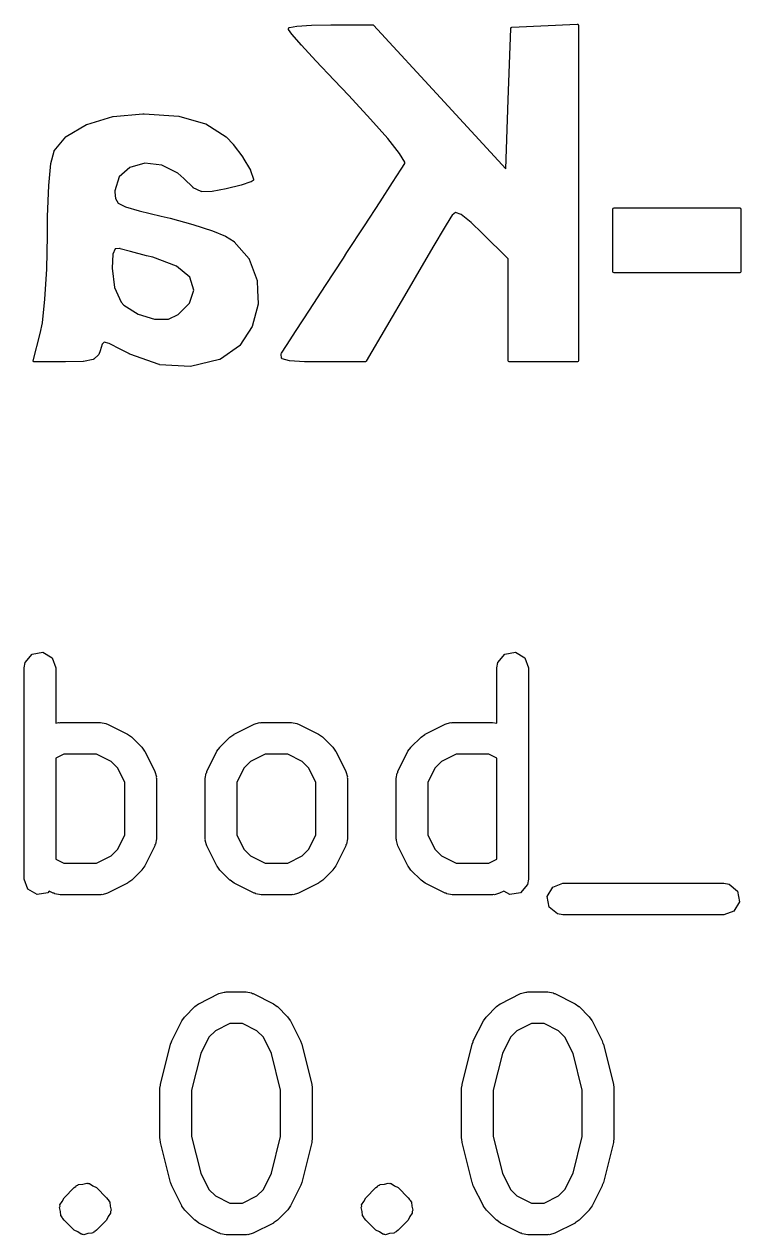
# Model space of a CAD drawing. Extents: x -3.12 to 3.12, y 0.23 to 7.74.
# Drawn here: x -0.1061 to 0.0275, y 3.4909 to 3.7166 of the extents above; entities that cross this region are included whole.
import ezdxf

# ---------------------------------------------------------------- set-up
doc = ezdxf.new("R2010")
doc.units = 0
doc.header["$MEASUREMENT"] = 0
doc.layers.add('BLACK', color=7, linetype='CONTINUOUS')

msp = doc.modelspace()

# ---------------------------------------------------------------- linework, layer by layer
at = {"layer": 'BLACK', "linetype": 'CONTINUOUS'}
for p, q in [((-0.05684, 3.71574), (-0.05681, 3.71579)), ((-0.05683, 3.71572), (-0.05684, 3.71574)), ((-0.05684, 3.7157), (-0.05683, 3.71572)), ((-0.05681, 3.71565), (-0.05684, 3.7157)), ((-0.05681, 3.71579), (-0.05679, 3.71585)), ((-0.05679, 3.71585), (-0.05671, 3.71593)), ((-0.05671, 3.71593), (-0.05666, 3.71595)), ((-0.05666, 3.71595), (-0.0566, 3.71599)), ((-0.0566, 3.71599), (-0.05525, 3.71625)), ((-0.05525, 3.71625), (-0.05523, 3.71625)), ((-0.05523, 3.71625), (-0.05522, 3.71625)), ((-0.05522, 3.71625), (-0.0525, 3.71643)), ((-0.0525, 3.71643), (-0.0525, 3.71643)), ((-0.0525, 3.71643), (-0.05249, 3.71643)), ((-0.05249, 3.71643), (-0.04888, 3.7165)), ((-0.04888, 3.7165), (-0.04888, 3.7165)), ((-0.04888, 3.7165), (-0.04887, 3.7165)), ((-0.04887, 3.7165), (-0.04111, 3.7165)), ((-0.04111, 3.7165), (-0.0411, 3.7165)), ((-0.0411, 3.7165), (-0.0411, 3.7165)), ((-0.0411, 3.7165), (-0.04103, 3.71647)), ((-0.04103, 3.71647), (-0.04097, 3.71644)), ((-0.04097, 3.71644), (-0.04097, 3.71644)), ((-0.04097, 3.71644), (-0.04096, 3.71644)), ((-0.04096, 3.71644), (-0.02847, 3.70285)), ((-0.01582, 3.70248), (-0.01533, 3.71582)), ((-0.01533, 3.71582), (-0.01531, 3.71589)), ((-0.01531, 3.71589), (-0.01528, 3.71595)), ((-0.01528, 3.71595), (-0.01527, 3.71595)), ((-0.01527, 3.71596), (-0.01521, 3.71598)), ((-0.01527, 3.71595), (-0.01527, 3.71596)), ((-0.01521, 3.71598), (-0.01515, 3.71601)), ((-0.01515, 3.71601), (-0.00294, 3.71659)), ((-0.00294, 3.71659), (-0.00293, 3.71659)), ((-0.00293, 3.71659), (-0.00293, 3.71659)), ((-0.00293, 3.71659), (-0.00286, 3.71657)), ((-0.00286, 3.71657), (-0.0028, 3.71654)), ((-0.0028, 3.71654), (-0.0028, 3.71654)), ((-0.0028, 3.71654), (-0.00279, 3.71654)), ((-0.00279, 3.71654), (-0.00276, 3.71647)), ((-0.00276, 3.71647), (-0.00273, 3.71641)), ((-0.00273, 3.71641), (-0.00273, 3.7164)), ((-0.00273, 3.7164), (-0.00273, 3.7164)), ((-0.00273, 3.7164), (-0.00273, 3.6538)), ((-0.0568, 3.7156), (-0.05681, 3.71565)), ((-0.05616, 3.71473), (-0.0568, 3.7156)), ((-0.05615, 3.71473), (-0.05616, 3.71473)), ((-0.05615, 3.71472), (-0.05615, 3.71473)), ((-0.05437, 3.71269), (-0.05615, 3.71472)), ((-0.05168, 3.70975), (-0.05437, 3.71269)), ((-0.05437, 3.71269), (-0.05437, 3.71269)), ((-0.05437, 3.71269), (-0.05437, 3.71269)), ((-0.0483, 3.70615), (-0.05168, 3.70975)), ((-0.05168, 3.70975), (-0.05168, 3.70975)), ((-0.05168, 3.70975), (-0.05168, 3.70975)), ((-0.04556, 3.70327), (-0.0483, 3.70615)), ((-0.0483, 3.70615), (-0.0483, 3.70615)), ((-0.0483, 3.70615), (-0.0483, 3.70615)), ((-0.04148, 3.69891), (-0.04556, 3.70327)), ((-0.02847, 3.70285), (-0.02847, 3.70285)), ((-0.02847, 3.70285), (-0.01629, 3.68961)), ((-0.01629, 3.68961), (-0.01582, 3.70248)), ((-0.08948, 3.69937), (-0.08394, 3.6999)), ((-0.08394, 3.6999), (-0.08393, 3.6999)), ((-0.08393, 3.6999), (-0.08392, 3.6999)), ((-0.08392, 3.6999), (-0.08373, 3.6999)), ((-0.08373, 3.6999), (-0.08372, 3.6999)), ((-0.08372, 3.6999), (-0.08371, 3.6999)), ((-0.08371, 3.6999), (-0.07726, 3.69943)), ((-0.09823, 3.69567), (-0.09444, 3.69789)), ((-0.09444, 3.69789), (-0.09442, 3.69789)), ((-0.09442, 3.69789), (-0.0944, 3.6979)), ((-0.0944, 3.6979), (-0.08952, 3.69937)), ((-0.08952, 3.69937), (-0.0895, 3.69936)), ((-0.0895, 3.69936), (-0.08948, 3.69937)), ((-0.07726, 3.69943), (-0.07724, 3.69942)), ((-0.07724, 3.69942), (-0.07722, 3.69943)), ((-0.07722, 3.69943), (-0.07224, 3.69802)), ((-0.07224, 3.69802), (-0.07222, 3.698)), ((-0.07222, 3.698), (-0.07219, 3.698)), ((-0.07219, 3.698), (-0.0684, 3.69558)), ((-0.03827, 3.69525), (-0.04148, 3.69891)), ((-0.10047, 3.69299), (-0.09828, 3.69562)), ((-0.09828, 3.69562), (-0.09825, 3.69564)), ((-0.09825, 3.69564), (-0.09823, 3.69567)), ((-0.0684, 3.69558), (-0.06839, 3.69556)), ((-0.06839, 3.69556), (-0.06837, 3.69555)), ((-0.06837, 3.69555), (-0.06709, 3.6942)), ((-0.06709, 3.6942), (-0.06709, 3.69418)), ((-0.06709, 3.69418), (-0.06708, 3.69418)), ((-0.06708, 3.69418), (-0.0653, 3.69178)), ((-0.03608, 3.6925), (-0.03827, 3.69525)), ((-0.1011, 3.69062), (-0.10051, 3.69292)), ((-0.10051, 3.69292), (-0.10049, 3.69295)), ((-0.10049, 3.69295), (-0.10047, 3.69299)), ((-0.0653, 3.69178), (-0.0653, 3.69177)), ((-0.0653, 3.69177), (-0.06529, 3.69176)), ((-0.06529, 3.69176), (-0.06388, 3.68938)), ((-0.03509, 3.69087), (-0.03608, 3.6925)), ((-0.03507, 3.69062), (-0.03509, 3.69087)), ((-0.1015, 3.6865), (-0.1011, 3.69059)), ((-0.10109, 3.69061), (-0.1011, 3.69062)), ((-0.1011, 3.69059), (-0.10109, 3.69061)), ((-0.08638, 3.6899), (-0.08838, 3.68816)), ((-0.08356, 3.69065), (-0.08638, 3.6899)), ((-0.08042, 3.69033), (-0.08356, 3.69065)), ((-0.07741, 3.68883), (-0.08042, 3.69033)), ((-0.0763, 3.68783), (-0.07741, 3.68883)), ((-0.06388, 3.68938), (-0.06388, 3.68936)), ((-0.06388, 3.68936), (-0.06386, 3.68934)), ((-0.06386, 3.68934), (-0.06329, 3.68769)), ((-0.03738, 3.68705), (-0.03576, 3.68955)), ((-0.03576, 3.68955), (-0.03507, 3.69062)), ((-0.03576, 3.68955), (-0.03576, 3.68955)), ((-0.10171, 3.68074), (-0.1015, 3.68649)), ((-0.1015, 3.68649), (-0.1015, 3.6865)), ((-0.1015, 3.68649), (-0.1015, 3.68649)), ((-0.08838, 3.68816), (-0.08916, 3.68551)), ((-0.07459, 3.68614), (-0.0763, 3.68783)), ((-0.06561, 3.68659), (-0.0684, 3.68591)), ((-0.0656, 3.6866), (-0.06561, 3.68659)), ((-0.06559, 3.68659), (-0.0656, 3.6866)), ((-0.06379, 3.68719), (-0.06559, 3.68659)), ((-0.06377, 3.6872), (-0.06379, 3.68719)), ((-0.06374, 3.68721), (-0.06377, 3.6872)), ((-0.06337, 3.68746), (-0.06374, 3.68721)), ((-0.06334, 3.68751), (-0.06337, 3.68746)), ((-0.0633, 3.68754), (-0.06334, 3.68751)), ((-0.06328, 3.68759), (-0.0633, 3.68757)), ((-0.0633, 3.68757), (-0.0633, 3.68754)), ((-0.06329, 3.68769), (-0.06329, 3.68764)), ((-0.06329, 3.68764), (-0.06328, 3.68759)), ((-0.03972, 3.68345), (-0.03738, 3.68705)), ((-0.08916, 3.68551), (-0.08916, 3.6853)), ((-0.08916, 3.6853), (-0.08904, 3.68407)), ((-0.07456, 3.68613), (-0.07459, 3.68614)), ((-0.07454, 3.6861), (-0.07456, 3.68613)), ((-0.07309, 3.68537), (-0.07454, 3.6861)), ((-0.07304, 3.68537), (-0.07309, 3.68537)), ((-0.07299, 3.68535), (-0.07304, 3.68537)), ((-0.07104, 3.6854), (-0.07299, 3.68535)), ((-0.07102, 3.6854), (-0.07104, 3.6854)), ((-0.07101, 3.6854), (-0.07102, 3.6854)), ((-0.06841, 3.68591), (-0.07101, 3.6854)), ((-0.0684, 3.68591), (-0.06841, 3.68591)), ((-0.06841, 3.68591), (-0.06841, 3.68591)), ((-0.08904, 3.68407), (-0.08852, 3.68324)), ((-0.08852, 3.68324), (-0.08719, 3.68254)), ((-0.08719, 3.68254), (-0.08464, 3.68179)), ((-0.04261, 3.679), (-0.03972, 3.68345)), ((-0.03972, 3.68345), (-0.03972, 3.68345)), ((0.00371, 3.68213), (0.00377, 3.68226)), ((0.00371, 3.67041), (0.00371, 3.68213)), ((0.00377, 3.68226), (0.00391, 3.68232)), ((0.00391, 3.68232), (0.02734, 3.68232)), ((0.02734, 3.68232), (0.02748, 3.68226)), ((0.02748, 3.68226), (0.02754, 3.68213)), ((0.02754, 3.68213), (0.02754, 3.67041)), ((-0.10175, 3.67721), (-0.10171, 3.68073)), ((-0.10171, 3.68073), (-0.10171, 3.68074)), ((-0.10171, 3.68074), (-0.10171, 3.68074)), ((-0.08464, 3.68179), (-0.08052, 3.6808)), ((-0.08052, 3.6808), (-0.08052, 3.6808)), ((-0.08052, 3.6808), (-0.08052, 3.6808)), ((-0.08052, 3.6808), (-0.07888, 3.6804)), ((-0.07888, 3.6804), (-0.07887, 3.6804)), ((-0.07887, 3.6804), (-0.07887, 3.6804)), ((-0.07887, 3.6804), (-0.07461, 3.67924)), ((-0.02653, 3.68059), (-0.02775, 3.67856)), ((-0.02627, 3.68101), (-0.02653, 3.68059)), ((-0.02564, 3.68148), (-0.02627, 3.68101)), ((-0.02461, 3.68111), (-0.02564, 3.68148)), ((-0.02273, 3.67959), (-0.02461, 3.68111)), ((-0.02068, 3.67763), (-0.02273, 3.67959)), ((-0.07461, 3.67924), (-0.0746, 3.67923)), ((-0.0746, 3.67923), (-0.0746, 3.67923)), ((-0.0746, 3.67923), (-0.07095, 3.67806)), ((-0.07095, 3.67806), (-0.07094, 3.67806)), ((-0.07094, 3.67806), (-0.07094, 3.67806)), ((-0.07094, 3.67806), (-0.06855, 3.67709)), ((-0.04589, 3.67399), (-0.04261, 3.679)), ((-0.02775, 3.67856), (-0.02966, 3.67534)), ((-0.02775, 3.67856), (-0.02775, 3.67856)), ((-0.01582, 3.67284), (-0.02068, 3.67763)), ((-0.10187, 3.67091), (-0.10175, 3.67721)), ((-0.06855, 3.67709), (-0.06853, 3.67707)), ((-0.06853, 3.67707), (-0.06851, 3.67707)), ((-0.06851, 3.67707), (-0.06693, 3.67606)), ((-0.06693, 3.67606), (-0.06692, 3.67603)), ((-0.06692, 3.67603), (-0.06689, 3.67602)), ((-0.06689, 3.67602), (-0.06414, 3.67283)), ((-0.02966, 3.67534), (-0.03206, 3.67126)), ((-0.02966, 3.67534), (-0.02966, 3.67534)), ((-0.08953, 3.6737), (-0.08965, 3.67108)), ((-0.08913, 3.67471), (-0.08953, 3.6737)), ((-0.08827, 3.67476), (-0.08913, 3.67471)), ((-0.08819, 3.67474), (-0.08827, 3.67476)), ((-0.08819, 3.67473), (-0.08819, 3.67474)), ((-0.08819, 3.67474), (-0.08819, 3.67474)), ((-0.08622, 3.67419), (-0.08819, 3.67473)), ((-0.08622, 3.67419), (-0.08622, 3.6742)), ((-0.08622, 3.6742), (-0.08622, 3.67419)), ((-0.08329, 3.67342), (-0.08622, 3.67419)), ((-0.08209, 3.67312), (-0.08329, 3.67342)), ((-0.08329, 3.67342), (-0.08329, 3.67342)), ((-0.08329, 3.67342), (-0.08329, 3.67342)), ((-0.07769, 3.6715), (-0.08209, 3.67312)), ((-0.06414, 3.67283), (-0.06413, 3.6728)), ((-0.06413, 3.6728), (-0.0641, 3.67277)), ((-0.04989, 3.66785), (-0.04656, 3.67296)), ((-0.04656, 3.67296), (-0.04589, 3.67399)), ((-0.04656, 3.67296), (-0.04656, 3.67296)), ((-0.04589, 3.67399), (-0.04589, 3.67399)), ((-0.01582, 3.6538), (-0.01582, 3.67284)), ((-0.10219, 3.66533), (-0.10187, 3.67091)), ((-0.08965, 3.67108), (-0.08922, 3.66749)), ((-0.07517, 3.66939), (-0.07769, 3.6715)), ((-0.0641, 3.67277), (-0.06264, 3.6688)), ((-0.03206, 3.67126), (-0.03475, 3.66666)), ((-0.03206, 3.67126), (-0.03206, 3.67126)), ((-0.07443, 3.66699), (-0.07517, 3.66939)), ((-0.06264, 3.6688), (-0.06265, 3.66877)), ((-0.06265, 3.66877), (-0.06263, 3.66874)), ((-0.06263, 3.66874), (-0.06256, 3.667)), ((0.00377, 3.67027), (0.00371, 3.67041)), ((0.00391, 3.67021), (0.00377, 3.67027)), ((0.02734, 3.67021), (0.00391, 3.67021)), ((0.02748, 3.67027), (0.02734, 3.67021)), ((0.02754, 3.67041), (0.02748, 3.67027)), ((-0.08922, 3.66749), (-0.08797, 3.66475)), ((-0.07525, 3.66457), (-0.07443, 3.66699)), ((-0.06256, 3.667), (-0.06246, 3.66446)), ((-0.05288, 3.66326), (-0.04989, 3.66785)), ((-0.04989, 3.66785), (-0.04989, 3.66785)), ((-0.04989, 3.66785), (-0.04989, 3.66785)), ((-0.03475, 3.66666), (-0.04231, 3.65373)), ((-0.10268, 3.66093), (-0.10219, 3.66533)), ((-0.08797, 3.66475), (-0.08747, 3.66423)), ((-0.08747, 3.66423), (-0.08484, 3.66254)), ((-0.07739, 3.66246), (-0.07525, 3.66457)), ((-0.06246, 3.6644), (-0.06355, 3.66025)), ((-0.06246, 3.66446), (-0.06247, 3.66443)), ((-0.06247, 3.66443), (-0.06246, 3.6644)), ((-0.08484, 3.66254), (-0.08176, 3.66156)), ((-0.08176, 3.66156), (-0.07915, 3.6616)), ((-0.07915, 3.6616), (-0.07739, 3.66246)), ((-0.05536, 3.65945), (-0.05288, 3.66326)), ((-0.05288, 3.66326), (-0.05288, 3.66326)), ((-0.05288, 3.66326), (-0.05288, 3.66326)), ((-0.10308, 3.65894), (-0.10268, 3.66093)), ((-0.06357, 3.6602), (-0.06589, 3.65665)), ((-0.06356, 3.66023), (-0.06357, 3.6602)), ((-0.06355, 3.66025), (-0.06356, 3.66023)), ((-0.05714, 3.65668), (-0.05536, 3.65945)), ((-0.05536, 3.65945), (-0.05536, 3.65945)), ((-0.05536, 3.65945), (-0.05536, 3.65945)), ((-0.1044, 3.65385), (-0.10308, 3.65894)), ((-0.09118, 3.65729), (-0.09156, 3.6569)), ((-0.0902, 3.65705), (-0.09118, 3.65729)), ((-0.08805, 3.65596), (-0.0902, 3.65705)), ((-0.0922, 3.65493), (-0.09308, 3.65412)), ((-0.09218, 3.65497), (-0.0922, 3.65493)), ((-0.09215, 3.65501), (-0.09218, 3.65497)), ((-0.0919, 3.65569), (-0.09215, 3.65501)), ((-0.09189, 3.65571), (-0.0919, 3.6557)), ((-0.0919, 3.6557), (-0.0919, 3.65569)), ((-0.09156, 3.6569), (-0.09189, 3.65571)), ((-0.08642, 3.6551), (-0.08805, 3.65596)), ((-0.08641, 3.65509), (-0.08642, 3.6551)), ((-0.0864, 3.65508), (-0.08641, 3.65509)), ((-0.08089, 3.65312), (-0.0864, 3.65508)), ((-0.06594, 3.6566), (-0.06949, 3.65411)), ((-0.06592, 3.65663), (-0.06594, 3.6566)), ((-0.06589, 3.65665), (-0.06592, 3.65663)), ((-0.05817, 3.655), (-0.05815, 3.65506)), ((-0.05809, 3.65438), (-0.05817, 3.655)), ((-0.05815, 3.65506), (-0.05814, 3.65513)), ((-0.05814, 3.65513), (-0.05807, 3.65523)), ((-0.05807, 3.65524), (-0.05714, 3.65668)), ((-0.05807, 3.65523), (-0.05807, 3.65524)), ((-0.05807, 3.65524), (-0.05807, 3.65524)), ((-0.05714, 3.65668), (-0.05714, 3.65668)), ((-0.05714, 3.65668), (-0.05714, 3.65668)), ((-0.10439, 3.65383), (-0.1044, 3.65385)), ((-0.1044, 3.6538), (-0.10439, 3.65383)), ((-0.10438, 3.65376), (-0.1044, 3.6538)), ((-0.10438, 3.6537), (-0.10438, 3.65376)), ((-0.10436, 3.65369), (-0.10438, 3.6537)), ((-0.10434, 3.65367), (-0.10436, 3.65369)), ((-0.1043, 3.65365), (-0.10434, 3.65367)), ((-0.10426, 3.65361), (-0.1043, 3.65365)), ((-0.10423, 3.65362), (-0.10426, 3.65361)), ((-0.10421, 3.65361), (-0.10423, 3.65362)), ((-0.0984, 3.65361), (-0.10421, 3.65361)), ((-0.09839, 3.65361), (-0.0984, 3.65361)), ((-0.0984, 3.65361), (-0.0984, 3.65361)), ((-0.09507, 3.6537), (-0.09839, 3.65361)), ((-0.09506, 3.65371), (-0.09507, 3.6537)), ((-0.09504, 3.6537), (-0.09506, 3.65371)), ((-0.09318, 3.65408), (-0.09504, 3.6537)), ((-0.09313, 3.65411), (-0.09318, 3.65408)), ((-0.09308, 3.65412), (-0.09313, 3.65411)), ((-0.08086, 3.65312), (-0.08089, 3.65312)), ((-0.08083, 3.6531), (-0.08086, 3.65312)), ((-0.07509, 3.65275), (-0.08083, 3.6531)), ((-0.07506, 3.65276), (-0.07509, 3.65275)), ((-0.07503, 3.65275), (-0.07506, 3.65276)), ((-0.06965, 3.65404), (-0.07503, 3.65275)), ((-0.06964, 3.65405), (-0.06965, 3.65404)), ((-0.06962, 3.65405), (-0.06964, 3.65405)), ((-0.06952, 3.6541), (-0.06962, 3.65405)), ((-0.06951, 3.65411), (-0.06952, 3.6541)), ((-0.06949, 3.65411), (-0.06951, 3.65411)), ((-0.05807, 3.65435), (-0.05809, 3.65438)), ((-0.05807, 3.65431), (-0.05807, 3.65435)), ((-0.05803, 3.65429), (-0.05807, 3.65431)), ((-0.05801, 3.65425), (-0.05803, 3.65429)), ((-0.05798, 3.65424), (-0.05801, 3.65425)), ((-0.05795, 3.65422), (-0.05798, 3.65424)), ((-0.05663, 3.65384), (-0.05795, 3.65422)), ((-0.05661, 3.65384), (-0.05663, 3.65384)), ((-0.05659, 3.65383), (-0.05661, 3.65384)), ((-0.05378, 3.65365), (-0.05659, 3.65383)), ((-0.05377, 3.65365), (-0.05378, 3.65365)), ((-0.0506, 3.65362), (-0.05377, 3.65365)), ((-0.05377, 3.65365), (-0.05377, 3.65365)), ((-0.05059, 3.65362), (-0.0506, 3.65362)), ((-0.0506, 3.65362), (-0.0506, 3.65362)), ((-0.04248, 3.65364), (-0.05059, 3.65362)), ((-0.04246, 3.65365), (-0.04248, 3.65364)), ((-0.04243, 3.65364), (-0.04246, 3.65365)), ((-0.04239, 3.65367), (-0.04243, 3.65364)), ((-0.04234, 3.65369), (-0.04239, 3.65367)), ((-0.04233, 3.65372), (-0.04234, 3.65369)), ((-0.04231, 3.65373), (-0.04233, 3.65372)), ((-0.01576, 3.65367), (-0.01582, 3.6538)), ((-0.01562, 3.65361), (-0.01576, 3.65367)), ((-0.00293, 3.65361), (-0.01562, 3.65361)), ((-0.00279, 3.65367), (-0.00293, 3.65361)), ((-0.00273, 3.6538), (-0.00279, 3.65367)), ((-0.10589, 3.59757), (-0.10459, 3.59912)), ((-0.10459, 3.59912), (-0.1026, 3.59947)), ((-0.1026, 3.59947), (-0.10085, 3.59846)), ((-0.10085, 3.59846), (-0.10016, 3.59656)), ((-0.01777, 3.59757), (-0.01647, 3.59912)), ((-0.01647, 3.59912), (-0.01449, 3.59947)), ((-0.01449, 3.59947), (-0.01274, 3.59846)), ((-0.01274, 3.59846), (-0.01205, 3.59656)), ((-0.10607, 3.59656), (-0.10589, 3.59757)), ((-0.10607, 3.55719), (-0.10607, 3.59656)), ((-0.10016, 3.59656), (-0.10016, 3.58623)), ((-0.01795, 3.59656), (-0.01777, 3.59757)), ((-0.01795, 3.58625), (-0.01795, 3.59656)), ((-0.01205, 3.59656), (-0.01205, 3.55719)), ((-0.10016, 3.58623), (-0.0997, 3.58637)), ((-0.0997, 3.58637), (-0.09953, 3.58633)), ((-0.09953, 3.58633), (-0.09936, 3.58639)), ((-0.09936, 3.58639), (-0.09186, 3.58639)), ((-0.09186, 3.58639), (-0.09085, 3.58621)), ((-0.09085, 3.58621), (-0.09072, 3.5861)), ((-0.09072, 3.5861), (-0.09054, 3.58608)), ((-0.09054, 3.58608), (-0.08679, 3.5842)), ((-0.06694, 3.5842), (-0.06319, 3.58608)), ((-0.06319, 3.58608), (-0.0622, 3.58637)), ((-0.0622, 3.58637), (-0.06203, 3.58633)), ((-0.06203, 3.58633), (-0.06187, 3.58639)), ((-0.06187, 3.58639), (-0.05624, 3.58639)), ((-0.05624, 3.58639), (-0.05523, 3.58621)), ((-0.05523, 3.58621), (-0.0551, 3.5861)), ((-0.0551, 3.5861), (-0.05492, 3.58608)), ((-0.05492, 3.58608), (-0.05117, 3.5842)), ((-0.03132, 3.5842), (-0.02757, 3.58608)), ((-0.02757, 3.58608), (-0.02658, 3.58637)), ((-0.02658, 3.58637), (-0.02641, 3.58633)), ((-0.02641, 3.58633), (-0.02625, 3.58639)), ((-0.02625, 3.58639), (-0.01875, 3.58639)), ((-0.01875, 3.58639), (-0.01795, 3.58625)), ((-0.08679, 3.5842), (-0.08608, 3.58368)), ((-0.08608, 3.58368), (-0.08603, 3.58365)), ((-0.08603, 3.58365), (-0.08415, 3.58177)), ((-0.06958, 3.58177), (-0.0677, 3.58365)), ((-0.0677, 3.58365), (-0.06698, 3.58416)), ((-0.06698, 3.58416), (-0.06694, 3.5842)), ((-0.05117, 3.5842), (-0.05046, 3.58368)), ((-0.05046, 3.58368), (-0.05041, 3.58365)), ((-0.05041, 3.58365), (-0.04853, 3.58177)), ((-0.03396, 3.58177), (-0.03208, 3.58365)), ((-0.03208, 3.58365), (-0.03136, 3.58416)), ((-0.03136, 3.58416), (-0.03132, 3.5842)), ((-0.09867, 3.58048), (-0.10016, 3.57974)), ((-0.09256, 3.58048), (-0.09867, 3.58048)), ((-0.08986, 3.57913), (-0.09256, 3.58048)), ((-0.08415, 3.58177), (-0.08364, 3.58105)), ((-0.08364, 3.58105), (-0.0836, 3.58101)), ((-0.0836, 3.58101), (-0.08172, 3.57726)), ((-0.07201, 3.57726), (-0.07013, 3.58101)), ((-0.07013, 3.58101), (-0.06961, 3.58172)), ((-0.06961, 3.58172), (-0.06958, 3.58177)), ((-0.06117, 3.58048), (-0.06387, 3.57913)), ((-0.05694, 3.58048), (-0.06117, 3.58048)), ((-0.05424, 3.57913), (-0.05694, 3.58048)), ((-0.04853, 3.58177), (-0.04802, 3.58105)), ((-0.04802, 3.58105), (-0.04798, 3.58101)), ((-0.04798, 3.58101), (-0.0461, 3.57726)), ((-0.03639, 3.57726), (-0.03451, 3.58101)), ((-0.03451, 3.58101), (-0.03399, 3.58172)), ((-0.03399, 3.58172), (-0.03396, 3.58177)), ((-0.02555, 3.58048), (-0.02825, 3.57913)), ((-0.01944, 3.58048), (-0.02555, 3.58048)), ((-0.01795, 3.57974), (-0.01944, 3.58048)), ((-0.10016, 3.57974), (-0.10016, 3.56089)), ((-0.08867, 3.57794), (-0.08986, 3.57913)), ((-0.06387, 3.57913), (-0.06506, 3.57794)), ((-0.05305, 3.57794), (-0.05424, 3.57913)), ((-0.02825, 3.57913), (-0.02944, 3.57794)), ((-0.01795, 3.56089), (-0.01795, 3.57974)), ((-0.08732, 3.57524), (-0.08867, 3.57794)), ((-0.08172, 3.57726), (-0.08143, 3.57627)), ((-0.08143, 3.57627), (-0.08147, 3.5761)), ((-0.08147, 3.5761), (-0.08141, 3.57594)), ((-0.08141, 3.57594), (-0.08141, 3.56469)), ((-0.07232, 3.57594), (-0.07214, 3.57695)), ((-0.07232, 3.56469), (-0.07232, 3.57594)), ((-0.07214, 3.57695), (-0.07203, 3.57708)), ((-0.07203, 3.57708), (-0.07201, 3.57726)), ((-0.06506, 3.57794), (-0.06641, 3.57524)), ((-0.0517, 3.57524), (-0.05305, 3.57794)), ((-0.0461, 3.57726), (-0.04581, 3.57627)), ((-0.04581, 3.57627), (-0.04585, 3.5761)), ((-0.04585, 3.5761), (-0.04579, 3.57594)), ((-0.04579, 3.57594), (-0.04579, 3.56469)), ((-0.0367, 3.57594), (-0.03652, 3.57695)), ((-0.0367, 3.56469), (-0.0367, 3.57594)), ((-0.03652, 3.57695), (-0.03641, 3.57708)), ((-0.03641, 3.57708), (-0.03639, 3.57726)), ((-0.02944, 3.57794), (-0.03079, 3.57524)), ((-0.08732, 3.56539), (-0.08732, 3.57524)), ((-0.06641, 3.57524), (-0.06641, 3.56539)), ((-0.0517, 3.56539), (-0.0517, 3.57524)), ((-0.03079, 3.57524), (-0.03079, 3.56539)), ((-0.08867, 3.56269), (-0.08732, 3.56539)), ((-0.08141, 3.56469), (-0.08159, 3.56368)), ((-0.07226, 3.56452), (-0.07232, 3.56469)), ((-0.0723, 3.56435), (-0.07226, 3.56452)), ((-0.06641, 3.56539), (-0.06506, 3.56269)), ((-0.05305, 3.56269), (-0.0517, 3.56539)), ((-0.04579, 3.56469), (-0.04597, 3.56368)), ((-0.03664, 3.56452), (-0.0367, 3.56469)), ((-0.03668, 3.56435), (-0.03664, 3.56452)), ((-0.03079, 3.56539), (-0.02944, 3.56269)), ((-0.08986, 3.56149), (-0.08867, 3.56269)), ((-0.08172, 3.56337), (-0.0836, 3.55962)), ((-0.0817, 3.56354), (-0.08172, 3.56337)), ((-0.08159, 3.56368), (-0.0817, 3.56354)), ((-0.07201, 3.56337), (-0.0723, 3.56435)), ((-0.07013, 3.55962), (-0.07201, 3.56337)), ((-0.06506, 3.56269), (-0.06387, 3.56149)), ((-0.05424, 3.56149), (-0.05305, 3.56269)), ((-0.0461, 3.56337), (-0.04798, 3.55962)), ((-0.04608, 3.56354), (-0.0461, 3.56337)), ((-0.04597, 3.56368), (-0.04608, 3.56354)), ((-0.03639, 3.56337), (-0.03668, 3.56435)), ((-0.03451, 3.55962), (-0.03639, 3.56337)), ((-0.02944, 3.56269), (-0.02825, 3.56149)), ((-0.10016, 3.56089), (-0.09867, 3.56014)), ((-0.09867, 3.56014), (-0.09256, 3.56014)), ((-0.09256, 3.56014), (-0.08986, 3.56149)), ((-0.06387, 3.56149), (-0.06117, 3.56014)), ((-0.06117, 3.56014), (-0.05694, 3.56014)), ((-0.05694, 3.56014), (-0.05424, 3.56149)), ((-0.02825, 3.56149), (-0.02555, 3.56014)), ((-0.02555, 3.56014), (-0.01944, 3.56014)), ((-0.01944, 3.56014), (-0.01795, 3.56089)), ((-0.08415, 3.55885), (-0.08603, 3.55698)), ((-0.08412, 3.55891), (-0.08415, 3.55885)), ((-0.0836, 3.55962), (-0.08412, 3.55891)), ((-0.07009, 3.55957), (-0.07013, 3.55962)), ((-0.06958, 3.55885), (-0.07009, 3.55957)), ((-0.0677, 3.55698), (-0.06958, 3.55885)), ((-0.04853, 3.55885), (-0.05041, 3.55698)), ((-0.0485, 3.55891), (-0.04853, 3.55885)), ((-0.04798, 3.55962), (-0.0485, 3.55891)), ((-0.03447, 3.55957), (-0.03451, 3.55962)), ((-0.03396, 3.55885), (-0.03447, 3.55957)), ((-0.03208, 3.55698), (-0.03396, 3.55885)), ((-0.10537, 3.55529), (-0.10607, 3.55719)), ((-0.08679, 3.55642), (-0.09054, 3.55455)), ((-0.08675, 3.55647), (-0.08679, 3.55642)), ((-0.08603, 3.55698), (-0.08675, 3.55647)), ((-0.06765, 3.55695), (-0.0677, 3.55698)), ((-0.06694, 3.55642), (-0.06765, 3.55695)), ((-0.06319, 3.55455), (-0.06694, 3.55642)), ((-0.05117, 3.55642), (-0.05492, 3.55455)), ((-0.05113, 3.55647), (-0.05117, 3.55642)), ((-0.05041, 3.55698), (-0.05113, 3.55647)), ((-0.03203, 3.55695), (-0.03208, 3.55698)), ((-0.03132, 3.55642), (-0.03203, 3.55695)), ((-0.02757, 3.55455), (-0.03132, 3.55642)), ((-0.01222, 3.55618), (-0.01352, 3.55463)), ((-0.01205, 3.55719), (-0.01222, 3.55618)), ((-0.00853, 3.55395), (-0.00752, 3.5557)), ((-0.00752, 3.5557), (-0.00562, 3.55639)), ((-0.00562, 3.55639), (0.02437, 3.55639)), ((0.02437, 3.55639), (0.02538, 3.55621)), ((0.02538, 3.55621), (0.02693, 3.55492)), ((-0.10362, 3.55428), (-0.10537, 3.55529)), ((-0.10164, 3.55463), (-0.10362, 3.55428)), ((-0.1014, 3.55491), (-0.10164, 3.55463)), ((-0.10068, 3.55455), (-0.1014, 3.55491)), ((-0.10051, 3.55453), (-0.10068, 3.55455)), ((-0.10037, 3.55442), (-0.10051, 3.55453)), ((-0.09936, 3.55424), (-0.10037, 3.55442)), ((-0.09186, 3.55424), (-0.09936, 3.55424)), ((-0.0917, 3.5543), (-0.09186, 3.55424)), ((-0.09153, 3.55426), (-0.0917, 3.5543)), ((-0.09054, 3.55455), (-0.09153, 3.55426)), ((-0.06301, 3.55453), (-0.06319, 3.55455)), ((-0.06288, 3.55442), (-0.06301, 3.55453)), ((-0.06187, 3.55424), (-0.06288, 3.55442)), ((-0.05624, 3.55424), (-0.06187, 3.55424)), ((-0.05608, 3.5543), (-0.05624, 3.55424)), ((-0.05591, 3.55426), (-0.05608, 3.5543)), ((-0.05492, 3.55455), (-0.05591, 3.55426)), ((-0.02739, 3.55453), (-0.02757, 3.55455)), ((-0.02726, 3.55442), (-0.02739, 3.55453)), ((-0.02625, 3.55424), (-0.02726, 3.55442)), ((-0.01875, 3.55424), (-0.02625, 3.55424)), ((-0.01858, 3.5543), (-0.01875, 3.55424)), ((-0.01841, 3.55426), (-0.01858, 3.5543)), ((-0.01743, 3.55455), (-0.01841, 3.55426)), ((-0.01665, 3.55494), (-0.01743, 3.55455)), ((-0.01551, 3.55428), (-0.01665, 3.55494)), ((-0.01352, 3.55463), (-0.01551, 3.55428)), ((-0.00818, 3.55196), (-0.00853, 3.55395)), ((0.02693, 3.55492), (0.02728, 3.55293)), ((-0.00663, 3.55067), (-0.00818, 3.55196)), ((0.02627, 3.55118), (0.02437, 3.55049)), ((0.02728, 3.55293), (0.02627, 3.55118)), ((-0.00562, 3.55049), (-0.00663, 3.55067)), ((0.02437, 3.55049), (-0.00562, 3.55049)), ((-0.0735, 3.53394), (-0.06975, 3.53582)), ((-0.06975, 3.53582), (-0.06877, 3.53611)), ((-0.06877, 3.53611), (-0.06859, 3.53607)), ((-0.06859, 3.53607), (-0.06843, 3.53613)), ((-0.06843, 3.53613), (-0.06468, 3.53613)), ((-0.06468, 3.53613), (-0.06367, 3.53595)), ((-0.06367, 3.53595), (-0.06353, 3.53584)), ((-0.06353, 3.53584), (-0.06336, 3.53582)), ((-0.06336, 3.53582), (-0.05961, 3.53394)), ((-0.01726, 3.53394), (-0.01351, 3.53582)), ((-0.01351, 3.53582), (-0.01252, 3.53611)), ((-0.01252, 3.53611), (-0.01235, 3.53607)), ((-0.01235, 3.53607), (-0.01219, 3.53613)), ((-0.01219, 3.53613), (-0.00844, 3.53613)), ((-0.00844, 3.53613), (-0.00743, 3.53595)), ((-0.00743, 3.53595), (-0.00729, 3.53584)), ((-0.00729, 3.53584), (-0.00712, 3.53582)), ((-0.00712, 3.53582), (-0.00337, 3.53394)), ((-0.07614, 3.53151), (-0.07427, 3.53339)), ((-0.07427, 3.53339), (-0.07354, 3.53389)), ((-0.07354, 3.53389), (-0.0735, 3.53394)), ((-0.05961, 3.53394), (-0.0589, 3.53341)), ((-0.0589, 3.53341), (-0.05884, 3.53339)), ((-0.05884, 3.53339), (-0.05697, 3.53151)), ((-0.0199, 3.53151), (-0.01802, 3.53339)), ((-0.01802, 3.53339), (-0.0173, 3.53389)), ((-0.0173, 3.53389), (-0.01726, 3.53394)), ((-0.00337, 3.53394), (-0.00266, 3.53341)), ((-0.00266, 3.53341), (-0.0026, 3.53339)), ((-0.0026, 3.53339), (-0.00072, 3.53151)), ((-0.07857, 3.527), (-0.07669, 3.53074)), ((-0.07669, 3.53074), (-0.07617, 3.53145)), ((-0.07617, 3.53145), (-0.07614, 3.53151)), ((-0.05697, 3.53151), (-0.05646, 3.53079)), ((-0.05646, 3.53079), (-0.05641, 3.53074)), ((-0.05641, 3.53074), (-0.05454, 3.527)), ((-0.02233, 3.527), (-0.02045, 3.53074)), ((-0.02045, 3.53074), (-0.01993, 3.53145)), ((-0.01993, 3.53145), (-0.0199, 3.53151)), ((-0.00072, 3.53151), (-0.00022, 3.53079)), ((-0.00022, 3.53079), (-0.00017, 3.53074)), ((-0.00017, 3.53074), (0.0017, 3.527)), ((-0.07043, 3.52887), (-0.07163, 3.52768)), ((-0.06773, 3.53022), (-0.07043, 3.52887)), ((-0.06538, 3.53022), (-0.06773, 3.53022)), ((-0.06268, 3.52887), (-0.06538, 3.53022)), ((-0.06148, 3.52768), (-0.06268, 3.52887)), ((-0.01419, 3.52887), (-0.01538, 3.52768)), ((-0.01149, 3.53022), (-0.01419, 3.52887)), ((-0.00913, 3.53022), (-0.01149, 3.53022)), ((-0.00644, 3.52887), (-0.00913, 3.53022)), ((-0.00524, 3.52768), (-0.00644, 3.52887)), ((-0.08067, 3.51889), (-0.07879, 3.52639)), ((-0.07879, 3.52639), (-0.07859, 3.52686)), ((-0.07859, 3.52686), (-0.07857, 3.527)), ((-0.07163, 3.52768), (-0.07314, 3.52464)), ((-0.05997, 3.52464), (-0.06148, 3.52768)), ((-0.05454, 3.527), (-0.05439, 3.52651)), ((-0.05439, 3.52651), (-0.05432, 3.52639)), ((-0.05432, 3.52639), (-0.05244, 3.51889)), ((-0.02442, 3.51889), (-0.02255, 3.52639)), ((-0.02255, 3.52639), (-0.02234, 3.52686)), ((-0.02234, 3.52686), (-0.02233, 3.527)), ((-0.01538, 3.52768), (-0.0169, 3.52464)), ((-0.00372, 3.52464), (-0.00524, 3.52768)), ((0.0017, 3.527), (0.00185, 3.52651)), ((0.00185, 3.52651), (0.00193, 3.52639)), ((0.00193, 3.52639), (0.0038, 3.51889)), ((-0.07314, 3.52464), (-0.07485, 3.51781)), ((-0.05826, 3.51781), (-0.05997, 3.52464)), ((-0.0169, 3.52464), (-0.01861, 3.51781)), ((-0.00202, 3.51781), (-0.00372, 3.52464)), ((-0.08076, 3.51818), (-0.08065, 3.51876)), ((-0.08076, 3.5088), (-0.08076, 3.51818)), ((-0.08065, 3.51876), (-0.08067, 3.51889)), ((-0.07485, 3.51781), (-0.07485, 3.50917)), ((-0.05826, 3.50917), (-0.05826, 3.51781)), ((-0.05244, 3.51889), (-0.0524, 3.5183)), ((-0.0524, 3.5183), (-0.05235, 3.51818)), ((-0.05235, 3.51818), (-0.05235, 3.5088)), ((-0.02451, 3.51818), (-0.02441, 3.51876)), ((-0.02451, 3.5088), (-0.02451, 3.51818)), ((-0.02441, 3.51876), (-0.02442, 3.51889)), ((-0.01861, 3.51781), (-0.01861, 3.50917)), ((-0.00202, 3.50917), (-0.00202, 3.51781)), ((0.0038, 3.51889), (0.00384, 3.5183)), ((0.00384, 3.5183), (0.00389, 3.51818)), ((0.00389, 3.51818), (0.00389, 3.5088)), ((-0.08071, 3.50867), (-0.08076, 3.5088)), ((-0.08067, 3.50809), (-0.08071, 3.50867)), ((-0.07879, 3.50059), (-0.08067, 3.50809)), ((-0.07485, 3.50917), (-0.07314, 3.50233)), ((-0.05997, 3.50233), (-0.05826, 3.50917)), ((-0.05244, 3.50809), (-0.05432, 3.50059)), ((-0.05235, 3.5088), (-0.05246, 3.50822)), ((-0.05246, 3.50822), (-0.05244, 3.50809)), ((-0.02447, 3.50867), (-0.02451, 3.5088)), ((-0.02442, 3.50809), (-0.02447, 3.50867)), ((-0.02255, 3.50059), (-0.02442, 3.50809)), ((-0.01861, 3.50917), (-0.0169, 3.50233)), ((-0.00372, 3.50233), (-0.00202, 3.50917)), ((0.0038, 3.50809), (0.00193, 3.50059)), ((0.00389, 3.5088), (0.00379, 3.50822)), ((0.00379, 3.50822), (0.0038, 3.50809)), ((-0.07314, 3.50233), (-0.07163, 3.4993)), ((-0.06148, 3.4993), (-0.05997, 3.50233)), ((-0.0169, 3.50233), (-0.01538, 3.4993)), ((-0.00524, 3.4993), (-0.00372, 3.50233)), ((-0.09864, 3.49777), (-0.09676, 3.49964)), ((-0.09676, 3.49964), (-0.09644, 3.49986)), ((-0.09644, 3.49986), (-0.09637, 3.49997)), ((-0.09637, 3.49997), (-0.09624, 3.50001)), ((-0.09624, 3.50001), (-0.09615, 3.50011)), ((-0.09624, 3.50001), (-0.09624, 3.50001)), ((-0.09615, 3.50011), (-0.09607, 3.50012)), ((-0.09607, 3.50012), (-0.09592, 3.50023)), ((-0.09592, 3.50023), (-0.09516, 3.5003)), ((-0.09516, 3.5003), (-0.09442, 3.50049)), ((-0.09442, 3.50049), (-0.0943, 3.50044)), ((-0.0943, 3.50044), (-0.09416, 3.50046)), ((-0.09416, 3.50046), (-0.09405, 3.50039)), ((-0.09405, 3.50039), (-0.09391, 3.50041)), ((-0.09391, 3.50041), (-0.09328, 3.49997)), ((-0.09328, 3.49997), (-0.09259, 3.49964)), ((-0.09259, 3.49964), (-0.09071, 3.49777)), ((-0.07871, 3.50047), (-0.07879, 3.50059)), ((-0.07857, 3.49998), (-0.07871, 3.50047)), ((-0.07669, 3.49623), (-0.07857, 3.49998)), ((-0.07163, 3.4993), (-0.07043, 3.49811)), ((-0.06268, 3.49811), (-0.06148, 3.4993)), ((-0.05454, 3.49998), (-0.05641, 3.49623)), ((-0.05452, 3.50012), (-0.05454, 3.49998)), ((-0.05432, 3.50059), (-0.05452, 3.50012)), ((-0.0424, 3.49777), (-0.04052, 3.49964)), ((-0.04052, 3.49964), (-0.0402, 3.49986)), ((-0.0402, 3.49986), (-0.04013, 3.49997)), ((-0.04013, 3.49997), (-0.04, 3.50001)), ((-0.04, 3.50001), (-0.03999, 3.50001)), ((-0.03999, 3.50001), (-0.03991, 3.50011)), ((-0.03991, 3.50011), (-0.03983, 3.50012)), ((-0.03983, 3.50012), (-0.03968, 3.50023)), ((-0.03968, 3.50023), (-0.03892, 3.5003)), ((-0.03892, 3.5003), (-0.03818, 3.50049)), ((-0.03818, 3.50049), (-0.03805, 3.50044)), ((-0.03805, 3.50044), (-0.03792, 3.50046)), ((-0.03792, 3.50046), (-0.0378, 3.50039)), ((-0.0378, 3.50039), (-0.03767, 3.50041)), ((-0.03767, 3.50041), (-0.03704, 3.49997)), ((-0.03704, 3.49997), (-0.03634, 3.49964)), ((-0.03634, 3.49964), (-0.03447, 3.49777)), ((-0.02247, 3.50047), (-0.02255, 3.50059)), ((-0.02233, 3.49998), (-0.02247, 3.50047)), ((-0.02045, 3.49623), (-0.02233, 3.49998)), ((-0.01538, 3.4993), (-0.01419, 3.49811)), ((-0.00644, 3.49811), (-0.00524, 3.4993)), ((0.0017, 3.49998), (-0.00017, 3.49623)), ((0.00172, 3.50012), (0.0017, 3.49998)), ((0.00193, 3.50059), (0.00172, 3.50012)), ((-0.0994, 3.49644), (-0.09896, 3.49707)), ((-0.09896, 3.49707), (-0.09864, 3.49777)), ((-0.09071, 3.49777), (-0.09049, 3.49745)), ((-0.09049, 3.49745), (-0.09038, 3.49737)), ((-0.09038, 3.49737), (-0.09035, 3.49725)), ((-0.09035, 3.49725), (-0.09012, 3.49693)), ((-0.09012, 3.49693), (-0.09006, 3.49616)), ((-0.07043, 3.49811), (-0.06773, 3.49676)), ((-0.06773, 3.49676), (-0.06538, 3.49676)), ((-0.06538, 3.49676), (-0.06268, 3.49811)), ((-0.04316, 3.49644), (-0.04272, 3.49707)), ((-0.04272, 3.49707), (-0.0424, 3.49777)), ((-0.03447, 3.49777), (-0.03425, 3.49745)), ((-0.03425, 3.49745), (-0.03414, 3.49737)), ((-0.03414, 3.49737), (-0.03411, 3.49725)), ((-0.03411, 3.49725), (-0.03388, 3.49693)), ((-0.03388, 3.49693), (-0.03381, 3.49616)), ((-0.01419, 3.49811), (-0.01149, 3.49676)), ((-0.01149, 3.49676), (-0.00913, 3.49676)), ((-0.00913, 3.49676), (-0.00644, 3.49811)), ((-0.09949, 3.49594), (-0.09938, 3.49618)), ((-0.09929, 3.4952), (-0.09949, 3.49594)), ((-0.09938, 3.49618), (-0.0994, 3.49644)), ((-0.09923, 3.49443), (-0.09929, 3.4952)), ((-0.08995, 3.49491), (-0.09039, 3.49429)), ((-0.09006, 3.49616), (-0.08986, 3.49542)), ((-0.08986, 3.49542), (-0.08997, 3.49518)), ((-0.08997, 3.49518), (-0.08995, 3.49491)), ((-0.07665, 3.49619), (-0.07669, 3.49623)), ((-0.07614, 3.49547), (-0.07665, 3.49619)), ((-0.07427, 3.49359), (-0.07614, 3.49547)), ((-0.05697, 3.49547), (-0.05884, 3.49359)), ((-0.05694, 3.49552), (-0.05697, 3.49547)), ((-0.05641, 3.49623), (-0.05694, 3.49552)), ((-0.04325, 3.49594), (-0.04314, 3.49618)), ((-0.04305, 3.4952), (-0.04325, 3.49594)), ((-0.04314, 3.49618), (-0.04316, 3.49644)), ((-0.04298, 3.49443), (-0.04305, 3.4952)), ((-0.03371, 3.49491), (-0.03415, 3.49429)), ((-0.03381, 3.49616), (-0.03362, 3.49542)), ((-0.03362, 3.49542), (-0.03373, 3.49518)), ((-0.03373, 3.49518), (-0.03371, 3.49491)), ((-0.0204, 3.49619), (-0.02045, 3.49623)), ((-0.0199, 3.49547), (-0.0204, 3.49619)), ((-0.01802, 3.49359), (-0.0199, 3.49547)), ((-0.00072, 3.49547), (-0.0026, 3.49359)), ((-0.0007, 3.49552), (-0.00072, 3.49547)), ((-0.00017, 3.49623), (-0.0007, 3.49552)), ((-0.099, 3.49411), (-0.09923, 3.49443)), ((-0.09897, 3.49399), (-0.099, 3.49411)), ((-0.09886, 3.49391), (-0.09897, 3.49399)), ((-0.09864, 3.49359), (-0.09886, 3.49391)), ((-0.09676, 3.49172), (-0.09864, 3.49359)), ((-0.09071, 3.49359), (-0.09259, 3.49172)), ((-0.09039, 3.49429), (-0.09071, 3.49359)), ((-0.07421, 3.49356), (-0.07427, 3.49359)), ((-0.0735, 3.49304), (-0.07421, 3.49356)), ((-0.06975, 3.49116), (-0.0735, 3.49304)), ((-0.05961, 3.49304), (-0.06336, 3.49116)), ((-0.05957, 3.49308), (-0.05961, 3.49304)), ((-0.05884, 3.49359), (-0.05957, 3.49308)), ((-0.04276, 3.49411), (-0.04298, 3.49443)), ((-0.04273, 3.49399), (-0.04276, 3.49411)), ((-0.04262, 3.49391), (-0.04273, 3.49399)), ((-0.0424, 3.49359), (-0.04262, 3.49391)), ((-0.04052, 3.49172), (-0.0424, 3.49359)), ((-0.03447, 3.49359), (-0.03634, 3.49172)), ((-0.03415, 3.49429), (-0.03447, 3.49359)), ((-0.01797, 3.49356), (-0.01802, 3.49359)), ((-0.01726, 3.49304), (-0.01797, 3.49356)), ((-0.01351, 3.49116), (-0.01726, 3.49304)), ((-0.00337, 3.49304), (-0.00712, 3.49116)), ((-0.00332, 3.49308), (-0.00337, 3.49304)), ((-0.0026, 3.49359), (-0.00332, 3.49308)), ((-0.09607, 3.49139), (-0.09676, 3.49172)), ((-0.09544, 3.49095), (-0.09607, 3.49139)), ((-0.09531, 3.49096), (-0.09544, 3.49095)), ((-0.09519, 3.4909), (-0.09531, 3.49096)), ((-0.09506, 3.49092), (-0.09519, 3.4909)), ((-0.09493, 3.49086), (-0.09506, 3.49092)), ((-0.09419, 3.49106), (-0.09493, 3.49086)), ((-0.09343, 3.49113), (-0.09419, 3.49106)), ((-0.09328, 3.49123), (-0.09343, 3.49113)), ((-0.0932, 3.49125), (-0.09328, 3.49123)), ((-0.09312, 3.49135), (-0.0932, 3.49125)), ((-0.09311, 3.49135), (-0.09312, 3.49135)), ((-0.09298, 3.49139), (-0.09311, 3.49135)), ((-0.09291, 3.49149), (-0.09298, 3.49139)), ((-0.09259, 3.49172), (-0.09291, 3.49149)), ((-0.06957, 3.49114), (-0.06975, 3.49116)), ((-0.06944, 3.49103), (-0.06957, 3.49114)), ((-0.06843, 3.49085), (-0.06944, 3.49103)), ((-0.06468, 3.49085), (-0.06843, 3.49085)), ((-0.06451, 3.49091), (-0.06468, 3.49085)), ((-0.06434, 3.49087), (-0.06451, 3.49091)), ((-0.06336, 3.49116), (-0.06434, 3.49087)), ((-0.03983, 3.49139), (-0.04052, 3.49172)), ((-0.0392, 3.49095), (-0.03983, 3.49139)), ((-0.03906, 3.49096), (-0.0392, 3.49095)), ((-0.03895, 3.4909), (-0.03906, 3.49096)), ((-0.03881, 3.49092), (-0.03895, 3.4909)), ((-0.03869, 3.49086), (-0.03881, 3.49092)), ((-0.03795, 3.49106), (-0.03869, 3.49086)), ((-0.03718, 3.49113), (-0.03795, 3.49106)), ((-0.03703, 3.49123), (-0.03718, 3.49113)), ((-0.03696, 3.49125), (-0.03703, 3.49123)), ((-0.03687, 3.49135), (-0.03696, 3.49125)), ((-0.03674, 3.49139), (-0.03687, 3.49135)), ((-0.03687, 3.49135), (-0.03687, 3.49135)), ((-0.03666, 3.49149), (-0.03674, 3.49139)), ((-0.03634, 3.49172), (-0.03666, 3.49149)), ((-0.01333, 3.49114), (-0.01351, 3.49116)), ((-0.0132, 3.49103), (-0.01333, 3.49114)), ((-0.01219, 3.49085), (-0.0132, 3.49103)), ((-0.00844, 3.49085), (-0.01219, 3.49085)), ((-0.00827, 3.49091), (-0.00844, 3.49085)), ((-0.0081, 3.49087), (-0.00827, 3.49091)), ((-0.00712, 3.49116), (-0.0081, 3.49087))]:
    msp.add_line(p, q, dxfattribs=at)

doc.saveas('drawing.dxf')
